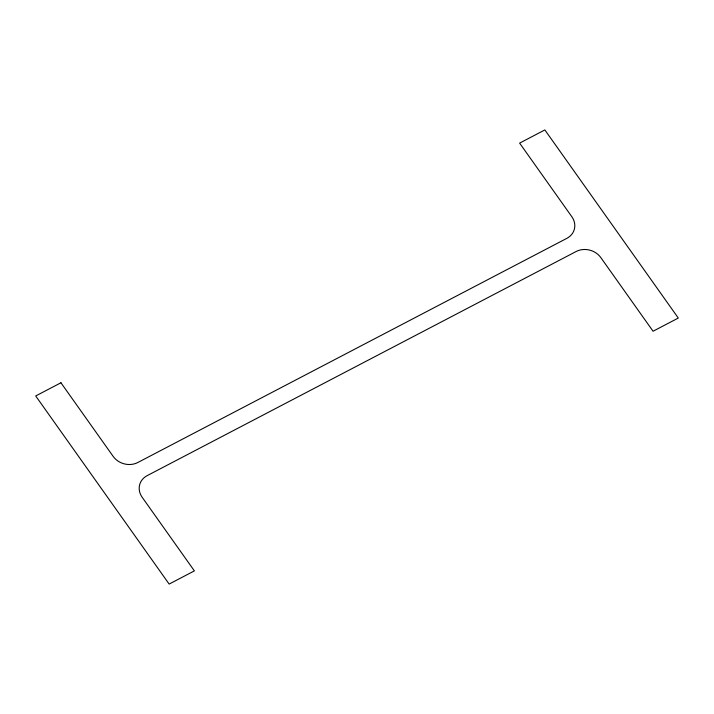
<?xml version="1.0" encoding="UTF-8"?>
<svg xmlns="http://www.w3.org/2000/svg" width="714" height="714" viewBox="0 0 714 714"><rect width="100%" height="100%" fill="white"/><g stroke="black" fill="none" stroke-linecap="round" stroke-linejoin="round"><path stroke-width="1.07" d="M60.94 382.766L35.7 395.958L169.147 584.07L194.378 570.888L142.157 497.256A17.966 15.663 16.9 0 1 147.138 475.658L576.189 251.489A17.966 15.663 16.9 0 1 600.831 257.602L653.06 331.234L678.3 318.042L544.853 129.93L519.622 143.112L571.843 216.744A17.966 15.663 16.9 0 1 566.862 238.342L137.811 462.511A17.966 15.663 16.9 0 1 113.169 456.398L60.94 382.766"/></g></svg>
